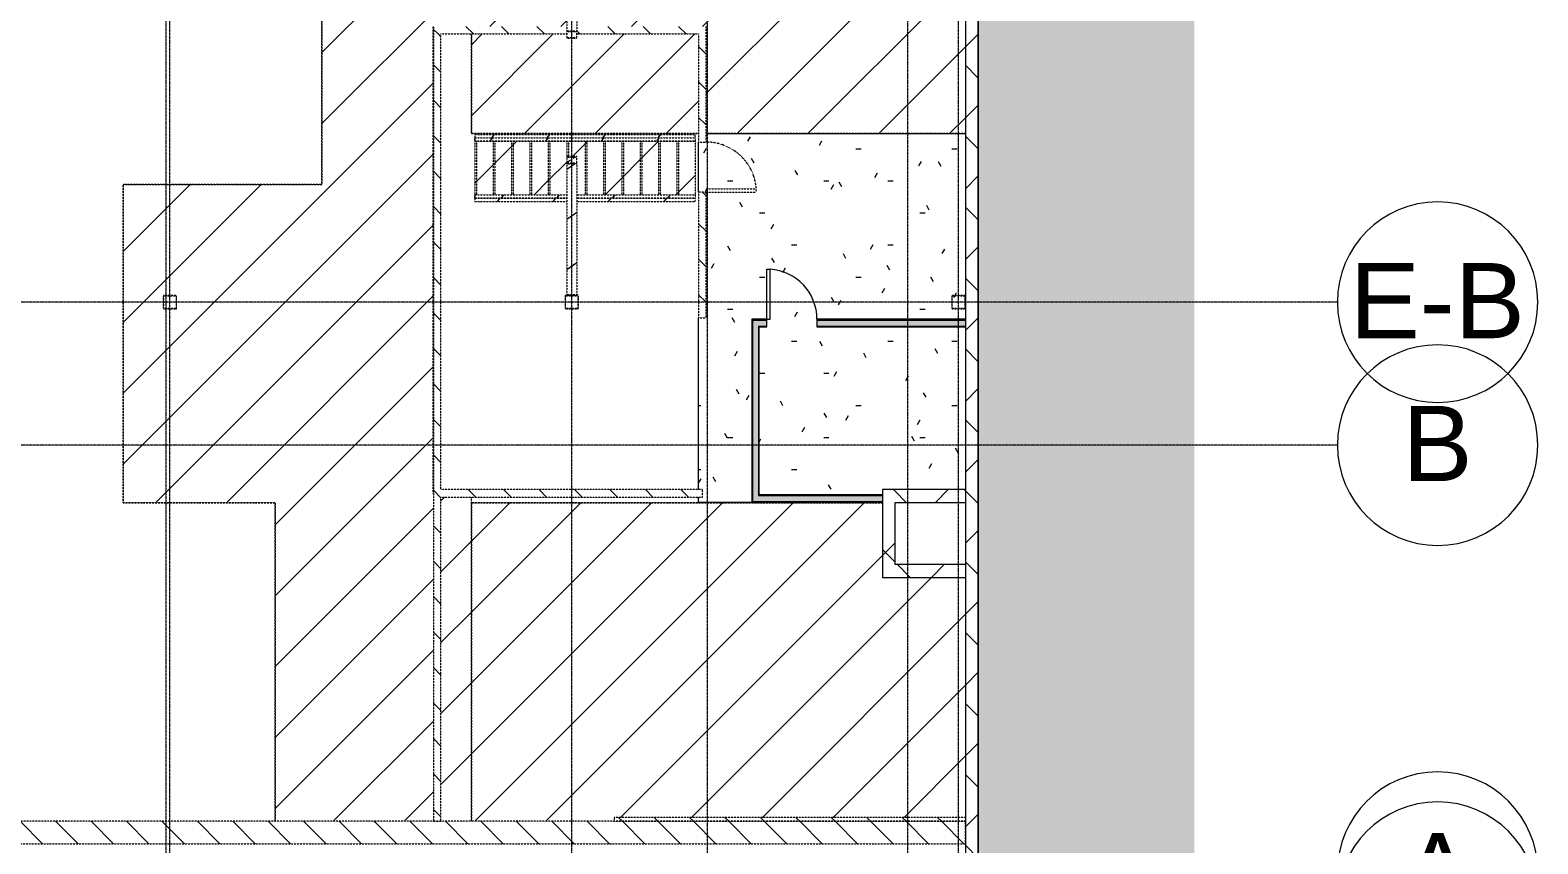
# Model space of a CAD drawing. Header units: inches. Extents: x -4124 to 2030, y 10168 to 14873.
# Drawn here: x 1127 to 2030, y 10835 to 11322 of the extents above; entities that cross this region are included whole.
import ezdxf

# ---------------------------------------------------------------- set-up
doc = ezdxf.new("R2010")
doc.units = ezdxf.units.IN
doc.header["$MEASUREMENT"] = 0
doc.linetypes.add('Demolished', pattern=[0.1875, 0.125, -0.0625])
doc.linetypes.add('Grid Line 1_2_', pattern=[0.875, 0.5, -0.125, 0.125, -0.125])
for name, color, linetype, lineweight in [('A-DOOR', 31, 'Demolished', 9), ('A-FLOR', 192, 'Demolished', 9), ('A-FLOR-HRAL', 11, 'Demolished', 9), ('A-FLOR-PATT', 8, 'Demolished', 9), ('A-ROOF', 132, 'Demolished', 9), ('A-ROOF-PATT', 132, 'Demolished', 9), ('A-WALL', 113, 'Continuous', 9), ('A-WALL-PATT', 111, 'Continuous', 13), ('I-WALL', 2, 'Demolished', 9), ('S-BEAM', 12, 'Continuous', 9), ('S-COLS', 52, 'Continuous', 9), ('S-GRID', 1, 'Continuous', 9), ('S-GRID-IDEN', 1, 'Continuous', 9), ('S-STRS', 31, 'Demolished', 9)]:
    doc.layers.add(name, color=color, linetype=linetype, lineweight=lineweight)
doc.styles.add('Arial', font='arial.ttf', dxfattribs={"height": 45})
pattern_1 = [(51.925, (2588.747, 0), (-16.61813, 21.213395), [])]
pattern_2 = [(45, (3272.782, 0), (-21.2132, 21.2132), [])]
pattern_3 = [(51.925, (-700.975, 0), (-16.61813, 21.213395), [])]
pattern_4 = [(0, (3272.782, 0), (76.8, 19.2), [3.168, -54.432, 3.168, -54.432, -307.2]), (0, (3272.782, 0), (76.8, 19.2), [-115.2, 3.168, -112.032, 3.168, -54.432, -134.4]), (0, (3272.782, 0), (76.8, 19.2), [-288, 3.168, -35.232, 3.168, -92.832]), (120, (3301.582, 9.6), (-55.027688, 56.91075), [3.168, -54.432, 3.168, -54.432, -307.2]), (120, (3301.582, 9.6), (-55.027688, 56.91075), [-115.2, 3.168, -112.032, 3.168, -54.432, -134.4]), (120, (3301.582, 9.6), (-55.027688, 56.91075), [-288, 3.168, -35.232, 3.168, -92.832]), (240, (3311.182, 48), (-21.772312, -76.11075), [3.168, -54.432, 3.168, -54.432, -307.2]), (240, (3311.182, 48), (-21.772312, -76.11075), [-115.2, 3.168, -112.032, 3.168, -54.432, -134.4]), (240, (3311.182, 48), (-21.772312, -76.11075), [-288, 3.168, -35.232, 3.168, -92.832])]
pattern_5 = [(135, (3272.782, 0), (-10.606602, -10.606602), [])]
pattern_6 = [(45, (3272.782, 0), (-21.2132, 21.2132), []), (135, (3272.782, 0), (-21.2132, -21.2132), [])]
pattern_7 = [(35.264, (0, 5713.223), (-21.21295, 15.00037), [])]
pattern_8 = [(35.264, (0, 5568.672), (-7.07116, 24.99999), [])]

# ---------------------------------------------------------------- blocks, each defined once
blk = doc.blocks.new('HSS-Hollow Structural Section-Column - HSS8X8X1_4-V42-DEMO PLAN - MEZZ')
at = {"layer": 'S-COLS', "linetype": 'Demolished'}
h = blk.add_hatch(dxfattribs=at)
h.set_pattern_fill('FP_14', color=1, style=0, pattern_type=2)
h.set_pattern_definition([(135, (2061.703, -11159.395), (-10.606602, -10.606602), [])])
h.paths.add_polyline_path([(4, -3.53), (3.99, 3.53), (3.77, 3.53), (3.77, -3.53)], flags=0)
h.paths.add_polyline_path([(3.53, -4), (3.86, -3.86), (4, -3.53), (3.66, -3.77)], flags=0)
h.paths.add_polyline_path([(3.53, -4), (3.53, -3.77), (-3.53, -3.77), (-3.53, -4)], flags=0)
h.paths.add_polyline_path([(-4, -3.53), (-3.77, -3.53), (-3.77, 3.53), (-4, 3.53)], flags=0)
h.paths.add_polyline_path([(-3.53, -4), (-3.77, -3.66), (-4, -3.53), (-3.77, -3.9), (-3.7, -3.93)], flags=0)
h.paths.add_polyline_path([(-3.53, 4), (-3.53, 3.77), (3.53, 3.77), (3.53, 4)], flags=0)
h.paths.add_polyline_path([(-4, 3.53), (-3.66, 3.77), (-3.53, 4), (-3.86, 3.86)], flags=0)
h.paths.add_polyline_path([(4, 3.53), (3.77, 3.9), (3.53, 4), (3.77, 3.66), (3.99, 3.54)], flags=0)
at = {"layer": 'S-COLS', "color": 10, "linetype": 'Demolished', "lineweight": 15}
for p, q in [((-4, 3.53), (-4, -3.53)), ((-3.77, -3.53), (-3.77, 3.53)), ((3.53, 4), (-3.53, 4)), ((-3.53, 3.77), (3.53, 3.77)), ((3.77, 3.53), (3.77, -3.53)), ((4, -3.53), (4, 3.53)), ((3.53, -3.77), (-3.53, -3.77)), ((-3.53, -4), (3.53, -4))]:
    blk.add_line(p, q, dxfattribs=at)
for centre, radius, start, end in [((-3.53, 3.53), 0.466, 90, 180), ((-3.53, 3.53), 0.233, 90, 180), ((3.53, 3.53), 0.466, 360, 90), ((3.53, 3.53), 0.233, 0, 90), ((-3.53, -3.53), 0.466, 180, 270), ((-3.53, -3.53), 0.233, 180, 270), ((3.53, -3.53), 0.466, 270, 360), ((3.53, -3.53), 0.233, 270, 0)]:
    blk.add_arc(centre, radius, start, end, dxfattribs=at)
blk = doc.blocks.new('HSS-Hollow Structural Section-Column - HSS8X8X1_4-V44-DEMO PLAN - MEZZ')
at = {"layer": 'S-COLS', "linetype": 'Demolished'}
h = blk.add_hatch(dxfattribs=at)
h.set_pattern_fill('FP_25', color=1, style=0, pattern_type=2)
h.set_pattern_definition([(135, (1821.203, -11159.395), (-10.606602, -10.606602), [])])
h.paths.add_polyline_path([(-3, -4), (3.53, -4), (3.53, -3.77), (-3.53, -3.77), (-3.53, -4)], flags=0)
h.paths.add_polyline_path([(-4, -3.53), (-3.77, -3.53), (-3.77, 3.53), (-4, 3.53)], flags=0)
h.paths.add_polyline_path([(-3.53, -4), (-3.77, -3.66), (-4, -3.53), (-3.77, -3.9), (-3.7, -3.93)], flags=0)
h.paths.add_polyline_path([(4, -3.53), (4, 3.53), (3.77, 3.53), (3.77, -3.53)], flags=0)
h.paths.add_polyline_path([(3.53, -4), (3.86, -3.86), (4, -3.53), (3.66, -3.77)], flags=0)
h.paths.add_polyline_path([(3.53, 4), (-3.53, 4), (-3.53, 3.77), (3.53, 3.77)], flags=0)
h.paths.add_polyline_path([(4, 3.53), (3.77, 3.9), (3.53, 4), (3.77, 3.66)], flags=0)
h.paths.add_polyline_path([(-4, 3.53), (-3.66, 3.77), (-3.53, 4), (-3.86, 3.86)], flags=0)
at = {"layer": 'S-COLS', "color": 10, "linetype": 'Demolished', "lineweight": 15}
for p, q in [((-4, 3.53), (-4, -3.53)), ((-3.77, -3.53), (-3.77, 3.53)), ((3.53, 4), (-3.53, 4)), ((-3.53, 3.77), (3.53, 3.77)), ((3.77, 3.53), (3.77, -3.53)), ((4, -3.53), (4, 3.53)), ((3.53, -3.77), (-3.53, -3.77)), ((-3.53, -4), (3.53, -4))]:
    blk.add_line(p, q, dxfattribs=at)
for centre, radius, start, end in [((-3.53, 3.53), 0.466, 90, 180), ((-3.53, 3.53), 0.233, 90, 180), ((3.53, 3.53), 0.466, 360, 90), ((3.53, 3.53), 0.233, 0, 90), ((-3.53, -3.53), 0.466, 180, 270), ((-3.53, -3.53), 0.233, 180, 270), ((3.53, -3.53), 0.466, 270, 360), ((3.53, -3.53), 0.233, 270, 0)]:
    blk.add_arc(centre, radius, start, end, dxfattribs=at)
blk = doc.blocks.new('Top Rail Type - Top Rail_Internal_-1228903-DEMO PLAN - MEZZ')
at = {"layer": 'A-FLOR-HRAL'}
h = blk.add_hatch(dxfattribs=at)
h.set_pattern_fill('FP_51', color=20, style=0, pattern_type=2)
h.set_pattern_definition(pattern_3)
h.paths.add_polyline_path([(-1758.2, 11221.65), (-1747.2, 11221.65), (-1747.2, 11223.65), (-1818.2, 11223.65), (-1818.2, 11221.65), (-1782.92, 11221.65)], flags=0)
h.paths.add_polyline_path([(-1866.54, 11221.65), (-1824.2, 11221.65), (-1824.2, 11223.65), (-1879.2, 11223.65), (-1879.2, 11221.65)], flags=0)
at = {"layer": 'A-FLOR-HRAL', "color": 1}
for p, q in [((-1879.2, 11221.65), (-1879.2, 11223.65)), ((-1879.2, 11223.65), (-1824.2, 11223.65)), ((-1824.2, 11221.65), (-1879.2, 11221.65)), ((-1818.2, 11223.65), (-1747.2, 11223.65)), ((-1747.2, 11221.65), (-1818.2, 11221.65)), ((-1747.2, 11223.65), (-1747.2, 11221.65))]:
    blk.add_line(p, q, dxfattribs=at)
blk = doc.blocks.new('Top Rail Type - Top Rail_Internal_-V45-DEMO PLAN - MEZZ')
at = {"layer": 'A-FLOR-HRAL', "color": 1}
for p, q in [((-1879.2, 11223.65), (-1879.2, 11221.65)), ((-1879.2, 11223.65), (-1824.2, 11223.65)), ((-1879.2, 11221.65), (-1824.2, 11221.65)), ((-1818.2, 11223.65), (-1747.2, 11223.65)), ((-1818.2, 11221.65), (-1747.2, 11221.65)), ((-1747.2, 11223.65), (-1747.2, 11221.65))]:
    blk.add_line(p, q, dxfattribs=at)
blk = doc.blocks.new('Top Rail Type - Top Rail_Internal_-1228914-DEMO PLAN - MEZZ')
at = {"layer": 'A-FLOR-HRAL'}
h = blk.add_hatch(dxfattribs=at)
h.set_pattern_fill('FP_51', color=20, style=0, pattern_type=2)
h.set_pattern_definition(pattern_3)
h.paths.add_polyline_path([(-1747.2, 11255.65), (-1747.2, 11257.65), (-1879.2, 11257.65), (-1879.2, 11255.65), (-1758.2, 11255.65)], flags=0)
at = {"layer": 'A-FLOR-HRAL', "color": 1}
for p, q in [((-1879.2, 11255.65), (-1879.2, 11257.65)), ((-1879.2, 11257.65), (-1747.2, 11257.65)), ((-1747.2, 11255.65), (-1879.2, 11255.65)), ((-1747.2, 11257.65), (-1747.2, 11255.65))]:
    blk.add_line(p, q, dxfattribs=at)
blk = doc.blocks.new('Top Rail Type - Top Rail_Internal_-V46-DEMO PLAN - MEZZ')
at = {"layer": 'A-FLOR-HRAL', "color": 1}
for p, q in [((-1879.2, 11257.65), (-1879.2, 11255.65)), ((-1879.2, 11257.65), (-1747.2, 11257.65)), ((-1879.2, 11255.65), (-1747.2, 11255.65)), ((-1747.2, 11257.65), (-1747.2, 11255.65))]:
    blk.add_line(p, q, dxfattribs=at)
blk = doc.blocks.new('Single-Flush - 30_ x 80_-1243739-DEMO PLAN - MEZZ')
at = {"layer": 'A-DOOR', "color": 10, "lineweight": 15}
for p, q in [((13, 2.25), (13, 32.25)), ((15, 32.25), (13, 32.25)), ((15, 2.25), (15, 32.25)), ((15, 2.25), (13, 2.25))]:
    blk.add_line(p, q, dxfattribs=at)
at = {"layer": 'A-DOOR', "color": 1}
blk.add_arc((15, 2.25), 30.07, 93.81407, 180, dxfattribs=at)
blk = doc.blocks.new('Single-Flush - 30_ x 80_-1225038-DEMO PLAN - MEZZ')
at = {"layer": 'A-DOOR', "linetype": 'Continuous'}
for p, q in [((13, -2.25), (13, -32.25)), ((15, -2.25), (13, -2.25)), ((15, -2.25), (15, -32.25)), ((15, -32.25), (13, -32.25))]:
    blk.add_line(p, q, dxfattribs=at)
blk.add_arc((15, -2.25), 30.07, 180, 266.18593, dxfattribs=at)
blk = doc.blocks.new('HSS-Hollow Structural Section-Column - HSS8X8X1_4-V50-DEMO PLAN - MEZZ')
at = {"layer": 'S-COLS', "linetype": 'Demolished'}
h = blk.add_hatch(dxfattribs=at)
h.set_pattern_fill('FP_37', color=1, style=0, pattern_type=2)
h.set_pattern_definition([(135, (1589.641, -11159.395), (-10.606602, -10.606602), [])])
h.paths.add_polyline_path([(4, -3.53), (4, 3.53), (3.77, 3.53), (3.77, -3.53)], flags=0)
h.paths.add_polyline_path([(3.53, -4), (3.86, -3.86), (4, -3.53), (3.66, -3.77)], flags=0)
h.paths.add_polyline_path([(3.53, -4), (3.53, -3.77), (-3.53, -3.77), (-3.53, -4)], flags=0)
h.paths.add_polyline_path([(-4, -3.53), (-3.77, -3.53), (-3.77, 3.53), (-4, 3.53)], flags=0)
h.paths.add_polyline_path([(-3.53, -4), (-3.77, -3.66), (-4, -3.53), (-3.77, -3.9), (-3.7, -3.93)], flags=0)
h.paths.add_polyline_path([(3.53, 4), (-3.53, 4), (-3.53, 3.77), (3.53, 3.77)], flags=0)
h.paths.add_polyline_path([(4, 3.53), (3.77, 3.9), (3.53, 4), (3.77, 3.66)], flags=0)
h.paths.add_polyline_path([(-4, 3.53), (-3.66, 3.77), (-3.53, 4), (-3.86, 3.86)], flags=0)
at = {"layer": 'S-COLS', "color": 10, "linetype": 'Demolished', "lineweight": 15}
for p, q in [((-4, 3.53), (-4, -3.53)), ((-3.77, -3.53), (-3.77, 3.53)), ((3.53, 4), (-3.53, 4)), ((-3.53, 3.77), (3.53, 3.77)), ((3.77, 3.53), (3.77, -3.53)), ((4, -3.53), (4, 3.53)), ((3.53, -3.77), (-3.53, -3.77)), ((-3.53, -4), (3.53, -4))]:
    blk.add_line(p, q, dxfattribs=at)
for centre, radius, start, end in [((-3.53, 3.53), 0.466, 90, 180), ((-3.53, 3.53), 0.233, 90, 180), ((3.53, 3.53), 0.466, 360, 90), ((3.53, 3.53), 0.233, 0, 90), ((-3.53, -3.53), 0.466, 180, 270), ((-3.53, -3.53), 0.233, 180, 270), ((3.53, -3.53), 0.466, 270, 360), ((3.53, -3.53), 0.233, 270, 0)]:
    blk.add_arc(centre, radius, start, end, dxfattribs=at)
blk = doc.blocks.new('Walls 1 - Walls 1-1277454-DEMO PLAN - MEZZ')
at = {"layer": 'A-ROOF', "linetype": 'Continuous'}
blk.add_hatch(color=161, dxfattribs=at).paths.add_polyline_path([(-1448.44, 10380.08), (-1448.44, 11927.42), (-1956.88, 11927.42), (-1956.83, 11915.82), (-1585.45, 11918.85), (-1585.45, 11790.15), (-1578.67, 11790.15), (-1577.83, 11774.15), (-1577.83, 10643.01), (-1938.58, 10642.37), (-1938.58, 10381.41), (-1577.83, 10380.43)], flags=0)
blk.add_line((-1577.83, 11774.15), (-1577.83, 10643.01), dxfattribs=at)
blk = doc.blocks.new('W-Wide Flange - bracing-1621146-DEMO PLAN - MEZZ')
at = {"layer": 'S-BEAM', "linetype": 'Demolished'}
h = blk.add_hatch(dxfattribs=at)
h.set_pattern_fill('FP_61', color=20, style=0, pattern_type=2)
h.set_pattern_definition([(35.264, (0, 5717.198), (-21.21295, 15.00037), [])])
h.paths.add_polyline_path([(-1824.2, 11321.52), (-1818.2, 11321.52), (-1818.2, 11402.04), (-1824.2, 11402.04), (-1824.2, 11322.73)], flags=0)
h = blk.add_hatch(dxfattribs=at)
h.set_pattern_fill('FP_60', color=20, style=0, pattern_type=2)
h.set_pattern_definition(pattern_7)
h.paths.add_polyline_path([(-1822, 11317.55), (-1822, 11321.26), (-1824.2, 11321.26), (-1824.2, 11317.55)], flags=0)
h = blk.add_hatch(dxfattribs=at)
h.set_pattern_fill('FP_60', color=20, style=0, pattern_type=2)
h.set_pattern_definition(pattern_7)
h.paths.add_polyline_path([(-1818.2, 11317.55), (-1818.2, 11321.26), (-1820.4, 11321.26), (-1820.4, 11317.55)], flags=0)
at = {"layer": 'S-BEAM', "color": 1, "linetype": 'Demolished'}
for p, q in [((-1824.2, 11402.04), (-1818.2, 11402.04)), ((-1824.2, 11402.04), (-1824.2, 11321.52)), ((-1818.2, 11402.04), (-1818.2, 11321.52)), ((-1818.2, 11321.52), (-1824.2, 11321.52)), ((-1824.2, 11321.52), (-1824.2, 11321.26)), ((-1824.2, 11321.26), (-1822, 11321.26)), ((-1824.2, 11321.26), (-1824.2, 11317.55)), ((-1821.32, 11320.77), (-1821.32, 11318.03)), ((-1821.09, 11318.03), (-1821.09, 11320.77)), ((-1820.4, 11321.26), (-1818.2, 11321.26)), ((-1818.2, 11321.26), (-1818.2, 11321.52)), ((-1818.2, 11317.55), (-1818.2, 11321.26)), ((-1822, 11317.55), (-1824.2, 11317.55)), ((-1824.2, 11317.55), (-1824.2, 11317.28)), ((-1824.2, 11317.28), (-1818.2, 11317.28)), ((-1818.2, 11317.55), (-1820.4, 11317.55)), ((-1818.2, 11317.28), (-1818.2, 11317.55))]:
    blk.add_line(p, q, dxfattribs=at)
for centre, start_param, end_param in [((-1822, 11320.77), 0, 1.570796), ((-1820.4, 11320.77), 1.570796, 3.141593), ((-1822, 11318.03), 4.712389, 6.283185), ((-1820.4, 11318.03), 3.141593, 4.712389)]:
    blk.add_ellipse(centre, major_axis=(0.684, 0), ratio=0.707107, start_param=start_param, end_param=end_param, dxfattribs=at)
blk = doc.blocks.new('W-Wide Flange - bracing-1620839-DEMO PLAN - MEZZ')
at = {"layer": 'S-BEAM', "linetype": 'Demolished'}
h = blk.add_hatch(dxfattribs=at)
h.set_pattern_fill('FP_62', color=20, style=0, pattern_type=2)
h.set_pattern_definition(pattern_8)
h.paths.add_polyline_path([(-1822, 11242.53), (-1822, 11246.24), (-1824.2, 11246.24), (-1824.2, 11242.53)], flags=0)
h = blk.add_hatch(dxfattribs=at)
h.set_pattern_fill('FP_63', color=20, style=0, pattern_type=2)
h.set_pattern_definition([(35.264, (0, 5564.698), (-7.07116, 24.99999), [])])
h.paths.add_polyline_path([(-1818.2, 11163.75), (-1818.2, 11242.27), (-1824.2, 11242.27), (-1824.2, 11163.75)], flags=0)
h = blk.add_hatch(dxfattribs=at)
h.set_pattern_fill('FP_62', color=20, style=0, pattern_type=2)
h.set_pattern_definition(pattern_8)
h.paths.add_polyline_path([(-1820.4, 11242.53), (-1818.2, 11242.53), (-1818.2, 11246.24), (-1820.4, 11246.22), (-1820.4, 11242.73)], flags=0)
at = {"layer": 'S-BEAM', "color": 1, "linetype": 'Demolished'}
for p, q in [((-1818.2, 11246.51), (-1824.2, 11246.51)), ((-1824.2, 11246.51), (-1824.2, 11246.24)), ((-1818.2, 11246.24), (-1818.2, 11246.51)), ((-1824.2, 11246.24), (-1822, 11246.24)), ((-1824.2, 11246.24), (-1824.2, 11242.53)), ((-1822, 11242.53), (-1824.2, 11242.53)), ((-1824.2, 11242.53), (-1824.2, 11242.27)), ((-1824.2, 11242.27), (-1818.2, 11242.27)), ((-1824.2, 11242.27), (-1824.2, 11163.75)), ((-1821.32, 11245.76), (-1821.32, 11243.02)), ((-1821.09, 11243.02), (-1821.09, 11245.76)), ((-1820.4, 11246.24), (-1818.2, 11246.24)), ((-1818.2, 11242.53), (-1820.4, 11242.53)), ((-1818.2, 11242.53), (-1818.2, 11246.24)), ((-1818.2, 11242.27), (-1818.2, 11242.53)), ((-1818.2, 11242.27), (-1818.2, 11163.75)), ((-1818.2, 11163.75), (-1824.2, 11163.75))]:
    blk.add_line(p, q, dxfattribs=at)
for centre, start_param, end_param in [((-1822, 11245.76), 0, 1.570796), ((-1822, 11243.02), 4.712389, 6.283185), ((-1820.4, 11245.76), 1.570796, 3.141593), ((-1820.4, 11243.02), 3.141593, 4.712389)]:
    blk.add_ellipse(centre, major_axis=(0.684, 0), ratio=0.707107, start_param=start_param, end_param=end_param, dxfattribs=at)
blk = doc.blocks.new('Grid - Grid Head - Circle-50561-DEMO PLAN - MEZZ')
at = {"layer": 'S-GRID-IDEN'}
for start, end in [(360, 180), (180, 360)]:
    blk.add_arc((0, 0), 0.25, start, end, dxfattribs=at)

msp = doc.modelspace()

# ---------------------------------------------------------------- hatches: boundary and pattern name
at = {"layer": 'A-FLOR'}
h = msp.add_hatch(dxfattribs=at)
h.set_pattern_fill('FP_23', color=20, style=0, pattern_type=2)
h.set_pattern_definition(pattern_2)
h.paths.add_polyline_path([(1373.32844, 10848.82371), (1391.57844, 10848.82371), (1391.57844, 11042.77818), (1373.32844, 11042.77818), (1373.32844, 10888.74516)], flags=0)
h.paths.add_polyline_path([(1368.57844, 10848.82371), (1368.82844, 10848.82371), (1368.82844, 11045.02818), (1368.57844, 11045.02818), (1368.57844, 11324.39539), (1391.57844, 11324.39539), (1391.57844, 11439.89539), (1366.07844, 11439.89539), (1366.07844, 11405.14539), (1361.57844, 11405.14539), (1361.57844, 11536.39539), (1333.07844, 11536.39539), (1333.07844, 11402.89539), (1302.07844, 11402.89539), (1302.07844, 11229.89539), (1183.07844, 11229.89539), (1183.07844, 11039.39539), (1274.07844, 11039.39539), (1274.07844, 10848.82371), (1334.20344, 10848.82371)], flags=0)
h.paths.add_polyline_path([(1207.07844, 11155.86139), (1207.07844, 11162.92939), (1207.31144, 11162.92939), (1207.31144, 11155.86139)], flags=0)
h.paths.add_polyline_path([(1207.54444, 11155.39539), (1207.21493, 11155.53188), (1207.07844, 11155.86139), (1207.41701, 11155.62839)], flags=0)
h.paths.add_polyline_path([(1214.61244, 11155.39539), (1207.54444, 11155.39539), (1207.54444, 11155.62839), (1214.61244, 11155.62839)], flags=0)
h.paths.add_polyline_path([(1214.61244, 11155.39539), (1214.84544, 11155.73396), (1215.07844, 11155.86139), (1214.84544, 11155.4919), (1214.7772, 11155.46363)], flags=0)
h.paths.add_polyline_path([(1215.07844, 11162.92939), (1214.73987, 11163.16239), (1214.61244, 11163.39539), (1214.94195, 11163.2589), (1215.0102, 11163.09415)], flags=0)
h.paths.add_polyline_path([(1214.84544, 11155.86139), (1214.84544, 11162.92939), (1215.07844, 11162.90638), (1215.07844, 11155.86139)], flags=0)
h.paths.add_polyline_path([(1207.54444, 11163.39539), (1214.61244, 11163.39539), (1214.61244, 11163.16239), (1207.54444, 11163.16239)], flags=0)
h.paths.add_polyline_path([(1207.07844, 11162.92939), (1207.31144, 11163.29888), (1207.54444, 11163.39539), (1207.31144, 11163.05682)], flags=0)
h.paths.add_polyline_path([(1391.57844, 11444.39539), (1391.57844, 11705.88242), (1366.07844, 11705.88242), (1366.07844, 11444.39539), (1366.66118, 11444.39539)], flags=0)
h.paths.add_polyline_path([(1358.95344, 11540.89539), (1361.57844, 11540.89539), (1361.57844, 11562.93877), (1333.07844, 11562.93877), (1333.07844, 11540.89539), (1337.57844, 11540.89539)], flags=0)
h.paths.add_polyline_path([(1337.57844, 11567.43877), (1361.57844, 11567.43877), (1361.57844, 11705.88242), (1337.57844, 11705.88242), (1337.57844, 11570.89539)], flags=0)
h = msp.add_hatch(dxfattribs=at)
h.set_pattern_fill('FP_23', color=20, style=0, pattern_type=2)
h.set_pattern_definition(pattern_2)
h.paths.add_polyline_path([(1406.23941, 11260.27039), (1527.57844, 11260.27039), (1527.57844, 11319.89539), (1454.57844, 11319.89539), (1454.57844, 11317.28143), (1448.57844, 11317.28143), (1448.57844, 11319.89539), (1391.57844, 11319.89539), (1391.57844, 11260.27039)], flags=0)
h.paths.add_polyline_path([(1687.32844, 11260.27039), (1687.32844, 11528.39539), (1683.07844, 11528.39539), (1683.07844, 11705.88242), (1402.07844, 11705.88242), (1402.07844, 11528.39539), (1397.57844, 11528.39539), (1397.57844, 11705.88242), (1391.57844, 11705.88242), (1391.57844, 11444.39539), (1402.07844, 11444.39539), (1402.07844, 11324.39539), (1448.57844, 11324.39539), (1448.57844, 11402.04184), (1454.57844, 11402.04184), (1454.57844, 11324.39539), (1532.07844, 11324.39539), (1532.07844, 11260.27039), (1657.10128, 11260.27039)], flags=0)
h.paths.add_polyline_path([(1452.37727, 11317.54936), (1451.12141, 11317.56583), (1452.25658, 11317.54936)], flags=0)
h.paths.add_polyline_path([(1451.26299, 11317.69093), (1451.78526, 11317.79104), (1451.69368, 11318.03273), (1451.46321, 11318.03273), (1451.37162, 11317.79104)], flags=0)
h.paths.add_polyline_path([(1391.57844, 11324.39539), (1397.57844, 11324.39539), (1397.57844, 11439.89539), (1391.57844, 11439.89539), (1391.57844, 11365.39539)], flags=0)
h.paths.add_polyline_path([(1679.60694, 11402.39539), (1679.27743, 11402.53188), (1679.14094, 11402.86139), (1679.47951, 11402.62839)], flags=0)
h.paths.add_polyline_path([(1683.07844, 11402.39539), (1679.60694, 11402.39539), (1679.60694, 11402.62839), (1686.67494, 11402.62839), (1686.67494, 11402.39539)], flags=0)
h.paths.add_polyline_path([(1686.67494, 11402.39539), (1686.90794, 11402.73396), (1687.14094, 11402.86139), (1686.90794, 11402.4919), (1686.8397, 11402.46363)], flags=0)
h.paths.add_polyline_path([(1448.04444, 11402.39539), (1447.71493, 11402.53188), (1447.57844, 11402.86139), (1447.91701, 11402.62839)], flags=0)
h.paths.add_polyline_path([(1454.57844, 11402.39539), (1448.04444, 11402.39539), (1448.04444, 11402.62839), (1455.11244, 11402.62839), (1455.11244, 11402.39539)], flags=0)
h.paths.add_polyline_path([(1455.11244, 11402.39539), (1455.34544, 11402.73396), (1455.57844, 11402.86139), (1455.34544, 11402.4919), (1455.2772, 11402.46363)], flags=0)
h.paths.add_polyline_path([(1687.14094, 11409.92939), (1686.80237, 11410.16239), (1686.67494, 11410.39539), (1687.00445, 11410.2589), (1687.0727, 11410.09415)], flags=0)
h.paths.add_polyline_path([(1686.90794, 11402.86139), (1686.90794, 11409.92939), (1687.14094, 11409.92939), (1687.14094, 11402.86139)], flags=0)
h.paths.add_polyline_path([(1679.37394, 11402.86139), (1679.14094, 11402.86139), (1679.14094, 11409.92939), (1679.37394, 11409.92939)], flags=0)
h.paths.add_polyline_path([(1455.57844, 11409.92939), (1455.23987, 11410.16239), (1455.11244, 11410.39539), (1455.44195, 11410.2589), (1455.5102, 11410.09415)], flags=0)
h.paths.add_polyline_path([(1455.34544, 11402.86139), (1455.34544, 11409.92939), (1455.57844, 11409.92939), (1455.57844, 11402.86139)], flags=0)
h.paths.add_polyline_path([(1447.57844, 11402.86139), (1447.57844, 11409.92939), (1447.81144, 11409.92939), (1447.81144, 11402.86139)], flags=0)
h.paths.add_polyline_path([(1679.60694, 11410.39539), (1686.67494, 11410.39539), (1686.67494, 11410.16239), (1679.60694, 11410.16239)], flags=0)
h.paths.add_polyline_path([(1679.14094, 11409.92939), (1679.37394, 11410.29888), (1679.60694, 11410.39539), (1679.37394, 11410.05682)], flags=0)
h.paths.add_polyline_path([(1448.04444, 11410.39539), (1455.11244, 11410.39539), (1455.11244, 11410.16239), (1448.04444, 11410.16239)], flags=0)
h.paths.add_polyline_path([(1447.57844, 11409.92939), (1447.81144, 11410.29888), (1448.04444, 11410.39539), (1447.81144, 11410.05682)], flags=0)
h = msp.add_hatch(dxfattribs=at)
h.set_pattern_fill('FP_23', color=20, style=0, pattern_type=2)
h.set_pattern_definition(pattern_2)
h.paths.add_polyline_path([(1406.23941, 10848.82371), (1477.07844, 10848.82371), (1477.07844, 10851.14539), (1687.32844, 10851.14539), (1687.32844, 10994.77818), (1637.57844, 10994.77818), (1637.57844, 11039.39539), (1391.57844, 11039.39539), (1391.57844, 10848.82371)], flags=0)
at = {"layer": 'A-FLOR-PATT', "linetype": 'Continuous'}
h = msp.add_hatch(dxfattribs=at)
h.set_pattern_fill('FP_42', style=0, pattern_type=2)
h.set_pattern_definition(pattern_4)
h.paths.add_polyline_path([(1527.57844, 11039.65318), (1559.32844, 11039.65318), (1559.32844, 11149.14539), (1568.32844, 11149.14539), (1568.32844, 11144.64539), (1563.82844, 11144.64539), (1563.82844, 11044.15318), (1637.57844, 11044.15318), (1637.57844, 11047.27818), (1687.32844, 11047.27818), (1687.27491, 11144.64539), (1598.32844, 11144.64539), (1598.32844, 11149.14539), (1687.32844, 11149.14539), (1687.32844, 11260.27039), (1532.07844, 11260.27039), (1532.07844, 11255.14539), (1527.57844, 11255.14539), (1527.57844, 11225.14539), (1532.07844, 11225.14539), (1532.07844, 11149.96178), (1527.57844, 11149.96178), (1527.57844, 11047.27818), (1529.82844, 11047.27818), (1529.82844, 11042.77818), (1527.57844, 11042.77818)], flags=0)
h.paths.add_polyline_path([(1679.60694, 11155.39539), (1679.60694, 11155.62839), (1686.67494, 11155.62839), (1686.67494, 11155.39539)], flags=0)
h.paths.add_polyline_path([(1679.60694, 11155.39539), (1679.27743, 11155.53188), (1679.14094, 11155.86139), (1679.47951, 11155.62839)], flags=0)
h.paths.add_polyline_path([(1686.67494, 11155.39539), (1686.90794, 11155.73396), (1687.14094, 11155.86139), (1686.90794, 11155.4919), (1686.8397, 11155.46363)], flags=0)
h.paths.add_polyline_path([(1679.14094, 11155.86139), (1679.14094, 11162.92939), (1679.37394, 11162.92939), (1679.37394, 11155.86139)], flags=0)
h.paths.add_polyline_path([(1687.14094, 11155.86139), (1686.90794, 11155.86139), (1686.90794, 11162.92939), (1687.14094, 11162.92939)], flags=0)
h.paths.add_polyline_path([(1687.14094, 11162.92939), (1686.80237, 11163.16239), (1686.67494, 11163.39539), (1687.00445, 11163.2589), (1687.0727, 11163.09415)], flags=0)
h.paths.add_polyline_path([(1679.60694, 11163.39539), (1686.67494, 11163.39539), (1686.67494, 11163.16239), (1679.60694, 11163.16239)], flags=0)
h.paths.add_polyline_path([(1679.14094, 11162.92939), (1679.37394, 11163.29888), (1679.60694, 11163.39539), (1679.37394, 11163.05682)], flags=0)
at = {"layer": 'A-ROOF-PATT'}
h = msp.add_hatch(dxfattribs=at)
h.set_pattern_fill('FP_2', color=1, style=0, pattern_type=2)
h.set_pattern_definition(pattern_5)
h.paths.add_polyline_path([(246.57844, 10835.38597), (1334.20344, 10835.38597), (1334.20344, 10848.82371), (246.57844, 10848.82371)], flags=0)
h = msp.add_hatch(dxfattribs=at)
h.set_pattern_fill('FP_2', color=1, style=0, pattern_type=2)
h.set_pattern_definition(pattern_5)
h.paths.add_polyline_path([(1424.42218, 10835.38597), (1687.32844, 10835.38597), (1687.32844, 10848.82371), (1334.20344, 10848.82371), (1334.20344, 10835.38597), (1406.23941, 10835.38597)], flags=0)
at = {"layer": 'A-WALL-PATT', "lineweight": 9}
h = msp.add_hatch(dxfattribs=at)
h.set_pattern_fill('FP_1', style=0, pattern_type=2)
h.set_pattern_definition(pattern_6)
h.paths.add_polyline_path([(1687.32844, 10642.9944), (1694.95344, 10643.00784), (1694.95344, 11774.14539), (1694.11036, 11790.14539), (1687.32844, 11790.14539), (1687.32844, 10643.00784)], flags=0)
at = {"layer": 'A-WALL-PATT', "linetype": 'Demolished', "lineweight": 9}
h = msp.add_hatch(dxfattribs=at)
h.set_pattern_fill('FP_2', color=1, style=0, pattern_type=2)
h.set_pattern_definition(pattern_5)
h.paths.add_polyline_path([(1527.57844, 11319.89539), (1527.57844, 11324.39539), (1454.57844, 11324.39539), (1454.57844, 11319.89539), (1489.86003, 11319.89539)], flags=0)
h.paths.add_polyline_path([(1394.93194, 11319.89539), (1448.57844, 11319.89539), (1448.57844, 11324.39539), (1368.82844, 11324.39539), (1368.82844, 11319.89539), (1391.57844, 11319.89539)], flags=0)
h.paths.add_polyline_path([(1451.46321, 11320.77277), (1451.69368, 11320.77277), (1451.69368, 11321.03201), (1451.46321, 11321.01446)], flags=0)
h.paths.add_polyline_path([(1451.69368, 11321.19138), (1451.69368, 11321.20668), (1451.46321, 11321.19138)], flags=0)
h = msp.add_hatch(dxfattribs=at)
h.set_pattern_fill('FP_2', color=1, style=0, pattern_type=2)
h.set_pattern_definition(pattern_5)
h.paths.add_polyline_path([(1368.82844, 10848.82371), (1373.32844, 10848.82371), (1373.32844, 11319.89539), (1368.82844, 11319.89539), (1368.82844, 10888.74516)], flags=0)
h = msp.add_hatch(dxfattribs=at)
h.set_pattern_fill('FP_2', color=1, style=0, pattern_type=2)
h.set_pattern_definition(pattern_5)
h.paths.add_polyline_path([(1527.57844, 11149.96178), (1532.07844, 11149.96178), (1532.07844, 11225.14539), (1527.57844, 11225.14539)], flags=0)
h.paths.add_polyline_path([(1532.07844, 11255.14539), (1532.07844, 11324.39539), (1527.57844, 11324.39539), (1527.57844, 11255.14539)], flags=0)
at = {"layer": 'A-WALL-PATT', "lineweight": 9}
h = msp.add_hatch(dxfattribs=at)
h.set_pattern_fill('FP_42', style=0, pattern_type=2)
h.set_pattern_definition(pattern_4)
h.paths.add_polyline_path([(1563.82844, 11043.65318), (1563.82844, 11144.64539), (1563.32844, 11144.64539), (1563.32844, 11043.65318)], flags=0)
at = {"layer": 'A-WALL-PATT', "linetype": 'Demolished', "lineweight": 9}
h = msp.add_hatch(dxfattribs=at)
h.set_pattern_fill('FP_2', color=1, style=0, pattern_type=2)
h.set_pattern_definition(pattern_5)
h.paths.add_polyline_path([(1373.32844, 11042.77818), (1529.82844, 11042.77818), (1529.82844, 11047.27818), (1373.32844, 11047.27818), (1373.32844, 11045.02818)], flags=0)
at = {"layer": 'A-WALL-PATT', "lineweight": 9}
h = msp.add_hatch(dxfattribs=at)
h.set_pattern_fill('FP_42', style=0, pattern_type=2)
h.set_pattern_definition(pattern_4)
h.paths.add_polyline_path([(1563.32844, 11039.65318), (1637.57844, 11039.65318), (1637.57844, 11040.15318), (1559.82844, 11040.15318), (1559.83083, 11039.65318)], flags=0)
h = msp.add_hatch(dxfattribs=at)
h.set_pattern_fill('FP_1', style=0, pattern_type=2)
h.set_pattern_definition(pattern_6)
h.paths.add_polyline_path([(1642.32804, 10994.77818), (1645.20344, 10994.77818), (1645.20344, 11047.27818), (1637.57844, 11047.27818), (1637.57844, 10994.77818), (1641.39094, 10994.77818)], flags=0)
h = msp.add_hatch(dxfattribs=at)
h.set_pattern_fill('FP_1', style=0, pattern_type=2)
h.set_pattern_definition(pattern_6)
h.paths.add_polyline_path([(1687.32844, 11039.65318), (1687.32844, 11047.27818), (1645.20344, 11047.27818), (1645.20344, 11039.65318), (1686.02598, 11039.65318)], flags=0)
h = msp.add_hatch(dxfattribs=at)
h.set_pattern_fill('FP_1', style=0, pattern_type=2)
h.set_pattern_definition(pattern_6)
h.paths.add_polyline_path([(1645.20344, 10994.77818), (1687.32844, 10994.77818), (1687.32844, 11002.40318), (1645.20344, 11002.40318), (1645.20344, 10998.59068)], flags=0)
at = {"layer": 'A-WALL-PATT', "linetype": 'Demolished', "lineweight": 9}
h = msp.add_hatch(dxfattribs=at)
h.set_pattern_fill('FP_2', color=1, style=0, pattern_type=2)
h.set_pattern_definition(pattern_5)
h.paths.add_polyline_path([(1687.32844, 10848.82371), (1687.24361, 10851.14539), (1477.07844, 10851.14539), (1477.07844, 10848.82371), (1678.20306, 10848.82371)], flags=0)
at = {"layer": 'I-WALL', "linetype": 'Continuous'}
h = msp.add_hatch(color=133, dxfattribs=at)
h.paths.add_polyline_path([(1559.82844, 11145.14539), (1568.32844, 11145.14539), (1568.32844, 11148.64539), (1559.82844, 11148.64539)], flags=0)
h.paths.add_polyline_path([(1657.10128, 11145.14539), (1687.32844, 11145.14539), (1687.2756, 11148.64539), (1598.32844, 11148.64539), (1598.32844, 11145.14539)], flags=0)
for points in [[(1559.82844, 11040.15318), (1563.32844, 11040.15318), (1563.32844, 11145.14539), (1559.82844, 11145.14539), (1559.82844, 11096.48016)], [(1563.82844, 11040.15318), (1637.57844, 11040.15318), (1637.57844, 11043.65318), (1563.32844, 11043.65318), (1563.32844, 11040.15318)]]:
    msp.add_hatch(color=133, dxfattribs=at).paths.add_polyline_path(points, flags=0)
at = {"layer": 'S-STRS'}
h = msp.add_hatch(dxfattribs=at)
h.set_pattern_fill('FP_50', color=20, style=0, pattern_type=2)
h.set_pattern_definition(pattern_1)
h.paths.add_polyline_path([(1514.57844, 11257.64539), (1525.57844, 11257.64539), (1525.57844, 11259.64539), (1393.57844, 11259.64539), (1393.57844, 11257.64539), (1503.57844, 11257.64539)], flags=0)
h = msp.add_hatch(dxfattribs=at)
h.set_pattern_fill('FP_23', color=20, style=0, pattern_type=2)
h.set_pattern_definition(pattern_2)
h.paths.add_polyline_path([(1404.57844, 11223.64539), (1404.57844, 11255.64539), (1393.57844, 11255.64539), (1393.57844, 11223.64539)], flags=0)
h = msp.add_hatch(dxfattribs=at)
h.set_pattern_fill('FP_23', color=20, style=0, pattern_type=2)
h.set_pattern_definition(pattern_2)
h.paths.add_polyline_path([(1404.57844, 11223.64539), (1415.57844, 11223.64539), (1415.57844, 11255.64539), (1404.57844, 11255.64539)], flags=0)
h = msp.add_hatch(dxfattribs=at)
h.set_pattern_fill('FP_23', color=20, style=0, pattern_type=2)
h.set_pattern_definition(pattern_2)
h.paths.add_polyline_path([(1426.57844, 11223.64539), (1426.57844, 11255.64539), (1415.57844, 11255.64539), (1415.57844, 11223.64539)], flags=0)
h = msp.add_hatch(dxfattribs=at)
h.set_pattern_fill('FP_23', color=20, style=0, pattern_type=2)
h.set_pattern_definition(pattern_2)
h.paths.add_polyline_path([(1437.57844, 11223.64539), (1437.57844, 11255.64539), (1426.57844, 11255.64539), (1426.57844, 11223.64539)], flags=0)
h = msp.add_hatch(dxfattribs=at)
h.set_pattern_fill('FP_23', color=20, style=0, pattern_type=2)
h.set_pattern_definition(pattern_2)
h.paths.add_polyline_path([(1448.57844, 11223.64539), (1448.57844, 11255.64539), (1437.57844, 11255.64539), (1437.57844, 11223.64539), (1448.04972, 11223.64539)], flags=0)
h = msp.add_hatch(dxfattribs=at)
h.set_pattern_fill('FP_41', color=20, style=0, pattern_type=2)
h.set_pattern_definition(pattern_2)
h.paths.add_polyline_path([(1459.57844, 11223.64539), (1459.57844, 11255.64539), (1448.57844, 11255.64539), (1448.57844, 11246.50935), (1454.57844, 11246.50935), (1454.57844, 11223.64539)], flags=0)
h.paths.add_polyline_path([(1451.69368, 11242.53464), (1451.69368, 11242.55111), (1451.46321, 11242.53464)], flags=0)
h.paths.add_polyline_path([(1451.46321, 11242.71459), (1451.69368, 11242.77632), (1451.69368, 11243.01801), (1451.46321, 11243.01801), (1451.46321, 11242.77632)], flags=0)
h.paths.add_polyline_path([(1451.46321, 11245.75805), (1451.69368, 11245.75805), (1451.71697, 11246.01283), (1451.37162, 11245.99974), (1451.43991, 11245.88316)], flags=0)
h = msp.add_hatch(dxfattribs=at)
h.set_pattern_fill('FP_41', color=20, style=0, pattern_type=2)
h.set_pattern_definition(pattern_2)
h.paths.add_polyline_path([(1459.57844, 11223.64539), (1470.57844, 11223.64539), (1470.57844, 11255.64539), (1459.57844, 11255.64539), (1459.57844, 11226.31454)], flags=0)
h = msp.add_hatch(dxfattribs=at)
h.set_pattern_fill('FP_41', color=20, style=0, pattern_type=2)
h.set_pattern_definition(pattern_2)
h.paths.add_polyline_path([(1481.57844, 11223.64539), (1481.57844, 11255.64539), (1470.57844, 11255.64539), (1470.57844, 11223.64539)], flags=0)
h = msp.add_hatch(dxfattribs=at)
h.set_pattern_fill('FP_41', color=20, style=0, pattern_type=2)
h.set_pattern_definition(pattern_2)
h.paths.add_polyline_path([(1492.57844, 11223.64539), (1492.57844, 11255.64539), (1481.57844, 11255.64539), (1481.57844, 11223.64539), (1489.86003, 11223.64539)], flags=0)
h = msp.add_hatch(dxfattribs=at)
h.set_pattern_fill('FP_29', color=20, style=0, pattern_type=2)
h.set_pattern_definition(pattern_2)
h.paths.add_polyline_path([(1503.57844, 11223.64539), (1503.57844, 11255.64539), (1492.57844, 11255.64539), (1492.57844, 11223.64539)], flags=0)
h = msp.add_hatch(dxfattribs=at)
h.set_pattern_fill('FP_29', color=20, style=0, pattern_type=2)
h.set_pattern_definition(pattern_2)
h.paths.add_polyline_path([(1514.57844, 11223.64539), (1514.57844, 11255.64539), (1503.57844, 11255.64539), (1503.57844, 11223.64539)], flags=0)
h = msp.add_hatch(dxfattribs=at)
h.set_pattern_fill('FP_29', color=20, style=0, pattern_type=2)
h.set_pattern_definition(pattern_2)
h.paths.add_polyline_path([(1525.57844, 11223.64539), (1525.57844, 11255.64539), (1514.57844, 11255.64539), (1514.57844, 11223.64539)], flags=0)
h = msp.add_hatch(dxfattribs=at)
h.set_pattern_fill('FP_50', color=20, style=0, pattern_type=2)
h.set_pattern_definition(pattern_1)
h.paths.add_polyline_path([(1525.57844, 11219.64539), (1525.57844, 11221.64539), (1454.57844, 11221.64539), (1454.57844, 11219.64539), (1514.57844, 11219.64539)], flags=0)
h.paths.add_polyline_path([(1406.23941, 11219.64539), (1448.57844, 11219.64539), (1448.57844, 11221.64539), (1393.57844, 11221.64539), (1393.57844, 11219.64539)], flags=0)

# ---------------------------------------------------------------- linework, layer by layer
at = {"layer": 'A-FLOR', "color": 1}
for p, q in [((1302.07844, 11229.89539), (1302.07844, 11402.89539)), ((1302.07844, 11402.89539), (1302.07844, 11229.89539)), ((1368.57844, 11324.39539), (1368.57844, 11045.02818)), ((1368.57844, 11045.02818), (1368.57844, 11324.39539)), ((1391.57844, 11260.27039), (1391.57844, 11319.89539)), ((1391.57844, 11319.89539), (1391.57844, 11260.27039)), ((1527.57844, 11260.27039), (1391.57844, 11260.27039)), ((1391.57844, 11260.27039), (1527.57844, 11260.27039)), ((1687.32844, 11260.27039), (1532.07844, 11260.27039)), ((1532.07844, 11260.27039), (1687.32844, 11260.27039)), ((1183.07844, 11039.39539), (1183.07844, 11229.89539)), ((1183.07844, 11229.89539), (1302.07844, 11229.89539)), ((1302.07844, 11229.89539), (1183.07844, 11229.89539)), ((1183.07844, 11229.89539), (1183.07844, 11039.39539)), ((1274.07844, 11039.39539), (1183.07844, 11039.39539)), ((1183.07844, 11039.39539), (1274.07844, 11039.39539)), ((1274.07844, 10848.82371), (1274.07844, 11039.39539)), ((1274.07844, 11039.39539), (1274.07844, 10848.82371)), ((1368.57844, 11045.02818), (1368.82844, 11045.02818)), ((1368.82844, 11045.02818), (1368.57844, 11045.02818)), ((1391.57844, 10848.82371), (1391.57844, 11042.77818)), ((1391.57844, 10848.82371), (1391.57844, 11042.77818)), ((1391.57844, 11039.39539), (1637.57844, 11039.39539)), ((1637.57844, 11039.39539), (1391.57844, 11039.39539)), ((1391.57844, 11039.39539), (1391.57844, 10848.82371)), ((1391.57844, 11039.39539), (1391.57844, 10848.82371))]:
    msp.add_line(p, q, dxfattribs=at)
at = {"layer": 'A-FLOR', "linetype": 'Continuous'}
for p, q in [((1532.07844, 11260.27039), (1687.32844, 11260.27039)), ((1527.57844, 11225.14539), (1527.57844, 11255.14539)), ((1527.57844, 11047.27818), (1527.57844, 11149.96178)), ((1527.57844, 11039.65318), (1527.57844, 11042.77818)), ((1559.32844, 11039.65318), (1527.57844, 11039.65318))]:
    msp.add_line(p, q, dxfattribs=at)
at = {"layer": 'A-ROOF', "color": 10, "lineweight": 15}
for p, q in [((1687.32844, 10848.82371), (246.57844, 10848.82371)), ((1687.32844, 10835.38597), (1687.32844, 10848.82371)), ((246.57844, 10835.38597), (1687.32844, 10835.38597))]:
    msp.add_line(p, q, dxfattribs=at)
at = {"layer": 'A-WALL'}
for p, q in [((1694.95344, 10640.14539), (1694.95344, 11790.14539)), ((1687.32844, 11705.88242), (1687.32844, 10848.82371)), ((1559.82844, 11148.64539), (1568.32844, 11148.64539)), ((1559.82844, 11148.64539), (1559.82844, 11040.15318)), ((1598.32844, 11148.64539), (1687.32844, 11148.64539)), ((1563.32844, 11145.14539), (1568.32844, 11145.14539)), ((1563.32844, 11145.14539), (1563.32844, 11043.65318)), ((1598.32844, 11145.14539), (1687.32844, 11145.14539)), ((1559.82844, 11040.15318), (1637.57844, 11040.15318)), ((1563.32844, 11043.65318), (1637.57844, 11043.65318)), ((1637.57844, 11047.27818), (1637.57844, 10994.77818)), ((1687.32844, 11047.27818), (1637.57844, 11047.27818)), ((1645.20344, 11002.40318), (1645.20344, 11039.65318)), ((1645.20344, 11039.65318), (1687.32844, 11039.65318)), ((1637.57844, 10994.77818), (1687.32844, 10994.77818)), ((1687.32844, 11002.40318), (1645.20344, 11002.40318)), ((1687.32844, 10851.14539), (1687.32844, 10640.14539))]:
    msp.add_line(p, q, dxfattribs=at)
at = {"layer": 'I-WALL', "color": 10, "lineweight": 15}
for p, q in [((1368.82844, 11324.39539), (1368.82844, 10848.82371)), ((1373.32844, 11319.89539), (1448.57844, 11319.89539)), ((1373.32844, 11047.27818), (1373.32844, 11319.89539)), ((1454.57844, 11319.89539), (1527.57844, 11319.89539)), ((1527.57844, 11319.89539), (1527.57844, 11255.14539)), ((1532.07844, 11255.14539), (1532.07844, 11324.39539)), ((1527.57844, 11255.14539), (1532.07844, 11255.14539)), ((1527.57844, 11225.14539), (1527.57844, 11149.96178)), ((1532.07844, 11225.14539), (1527.57844, 11225.14539)), ((1532.07844, 11149.96178), (1532.07844, 11225.14539)), ((1527.57844, 11149.96178), (1532.07844, 11149.96178)), ((1529.82844, 11047.27818), (1373.32844, 11047.27818)), ((1373.32844, 11042.77818), (1529.82844, 11042.77818)), ((1373.32844, 10848.82371), (1373.32844, 11042.77818)), ((1529.82844, 11042.77818), (1529.82844, 11047.27818)), ((1687.32844, 10851.14539), (1477.07844, 10851.14539)), ((1477.07844, 10851.14539), (1477.07844, 10848.82371)), ((1368.82844, 10848.82371), (1373.32844, 10848.82371)), ((1477.07844, 10848.82371), (1687.32844, 10848.82371))]:
    msp.add_line(p, q, dxfattribs=at)
at = {"layer": 'I-WALL', "linetype": 'Continuous'}
for p, q in [((1568.32844, 11149.14539), (1559.32844, 11149.14539)), ((1559.32844, 11149.14539), (1559.32844, 11039.65318)), ((1568.32844, 11144.64539), (1568.32844, 11149.14539)), ((1687.32844, 11149.14539), (1598.32844, 11149.14539)), ((1598.32844, 11149.14539), (1598.32844, 11144.64539)), ((1563.82844, 11144.64539), (1568.32844, 11144.64539)), ((1563.82844, 11044.15318), (1563.82844, 11144.64539)), ((1598.32844, 11144.64539), (1687.32844, 11144.64539)), ((1559.32844, 11039.65318), (1637.57844, 11039.65318)), ((1637.57844, 11044.15318), (1563.82844, 11044.15318))]:
    msp.add_line(p, q, dxfattribs=at)
at = {"layer": 'S-GRID', "linetype": 'Grid Line 1_2_'}
for p, q in [((1208.57844, 11989.62705), (1208.57844, 10769.69706)), ((1532.57844, 11989.62705), (1532.57844, 10769.69706)), ((1652.57844, 11989.62705), (1652.57844, 10769.69706)), ((1687.32844, 11989.62705), (1687.32844, 10769.69706)), ((1211.07844, 10455.54858), (1211.07844, 11925.46391)), ((1451.57844, 10455.54858), (1451.57844, 11925.46391)), ((1683.14094, 10455.54858), (1683.14094, 11925.46391)), ((1909.97838, 11159.39539), (-613.44071, 11159.39539)), ((1909.97838, 11073.89539), (-477.71162, 11073.89539))]:
    msp.add_line(p, q, dxfattribs=at)
at = {"layer": 'S-STRS', "color": 1}
for p, q in [((1393.57844, 11259.64539), (1393.57844, 11257.64539)), ((1393.57844, 11259.64539), (1525.57844, 11259.64539)), ((1393.57844, 11255.64539), (1393.57844, 11223.64539)), ((1394.57844, 11255.64539), (1394.57844, 11223.64539)), ((1404.57844, 11255.64539), (1404.57844, 11223.64539)), ((1405.57844, 11255.64539), (1405.57844, 11223.64539)), ((1415.57844, 11255.64539), (1415.57844, 11223.64539)), ((1416.57844, 11255.64539), (1416.57844, 11223.64539)), ((1426.57844, 11255.64539), (1426.57844, 11223.64539)), ((1427.57844, 11255.64539), (1427.57844, 11223.64539)), ((1437.57844, 11255.64539), (1437.57844, 11223.64539)), ((1438.57844, 11255.64539), (1438.57844, 11223.64539)), ((1448.57844, 11255.64539), (1448.57844, 11246.50935)), ((1449.57844, 11255.64539), (1449.57844, 11246.50935)), ((1459.57844, 11255.64539), (1459.57844, 11223.64539)), ((1460.57844, 11255.64539), (1460.57844, 11223.64539)), ((1470.57844, 11255.64539), (1470.57844, 11223.64539)), ((1471.57844, 11255.64539), (1471.57844, 11223.64539)), ((1481.57844, 11255.64539), (1481.57844, 11223.64539)), ((1482.57844, 11255.64539), (1482.57844, 11223.64539)), ((1492.57844, 11255.64539), (1492.57844, 11223.64539)), ((1493.57844, 11255.64539), (1493.57844, 11223.64539)), ((1503.57844, 11255.64539), (1503.57844, 11223.64539)), ((1504.57844, 11255.64539), (1504.57844, 11223.64539)), ((1514.57844, 11255.64539), (1514.57844, 11223.64539)), ((1515.57844, 11255.64539), (1515.57844, 11223.64539)), ((1525.57844, 11257.64539), (1525.57844, 11259.64539)), ((1525.57844, 11255.64539), (1525.57844, 11223.64539)), ((1393.57844, 11221.64539), (1393.57844, 11219.64539)), ((1393.57844, 11219.64539), (1448.57844, 11219.64539)), ((1454.57844, 11219.64539), (1525.57844, 11219.64539)), ((1525.57844, 11219.64539), (1525.57844, 11221.64539))]:
    msp.add_line(p, q, dxfattribs=at)

# ---------------------------------------------------------------- block references
at = {"layer": 'A-DOOR', "color": 1, "rotation": 270}
msp.add_blockref('Single-Flush - 30_ x 80_-1243739-DEMO PLAN - MEZZ', (1529.82844, 11240.14539), dxfattribs=at)
at = {"layer": 'A-DOOR', "linetype": 'Continuous', "rotation": 180}
msp.add_blockref('Single-Flush - 30_ x 80_-1225038-DEMO PLAN - MEZZ', (1583.32844, 11146.89539), dxfattribs=at)
at = {"layer": 'A-FLOR-HRAL', "color": 1}
for name in ['Top Rail Type - Top Rail_Internal_-1228914-DEMO PLAN - MEZZ', 'Top Rail Type - Top Rail_Internal_-V46-DEMO PLAN - MEZZ', 'Top Rail Type - Top Rail_Internal_-1228903-DEMO PLAN - MEZZ', 'Top Rail Type - Top Rail_Internal_-V45-DEMO PLAN - MEZZ']:
    msp.add_blockref(name, (3272.7817, 0), dxfattribs=at)
at = {"layer": 'A-ROOF', "linetype": 'Continuous'}
msp.add_blockref('Walls 1 - Walls 1-1277454-DEMO PLAN - MEZZ', (3272.7817, 0), dxfattribs=at)
at = {"layer": 'S-BEAM', "color": 1, "linetype": 'Demolished'}
for name in ['W-Wide Flange - bracing-1621146-DEMO PLAN - MEZZ', 'W-Wide Flange - bracing-1620839-DEMO PLAN - MEZZ']:
    msp.add_blockref(name, (3272.7817, 0), dxfattribs=at)
at = {"layer": 'S-COLS', "color": 1, "linetype": 'Demolished'}
for name, p in [('HSS-Hollow Structural Section-Column - HSS8X8X1_4-V42-DEMO PLAN - MEZZ', (1211.07844, 11159.39539)), ('HSS-Hollow Structural Section-Column - HSS8X8X1_4-V44-DEMO PLAN - MEZZ', (1451.57844, 11159.39539)), ('HSS-Hollow Structural Section-Column - HSS8X8X1_4-V50-DEMO PLAN - MEZZ', (1683.14094, 11159.39539))]:
    msp.add_blockref(name, p, dxfattribs=at)
at = {"layer": 'S-GRID-IDEN', "xscale": 239.9999999999998, "yscale": 239.9999999999998, "zscale": 239.9999999999998}
for p, rotation in [((1969.97838, 11159.39539), 89.9999999999996), ((1969.97838, 11073.89539), 89.9999999999996), ((1969.97838, 10818.39539), 89.9999999999996), ((1969.97838, 10800.39539), 89.99999999999962)]:
    msp.add_blockref('Grid - Grid Head - Circle-50561-DEMO PLAN - MEZZ', p, dxfattribs=dict(at, rotation=rotation))

# ---------------------------------------------------------------- texts
at = {"layer": 'S-GRID-IDEN', "char_height": 45, "attachment_point": 1, "style": 'Arial'}
for s, insert, width in [('E-B', (1917.40322, 11182.84744), 127.26), ('B', (1948.96227, 11097.34744), 50.7525), ('A', (1948.96227, 10841.84744), 50.7525)]:
    msp.add_mtext(s, dxfattribs=dict(at, insert=insert, width=width))

doc.saveas('drawing.dxf')
